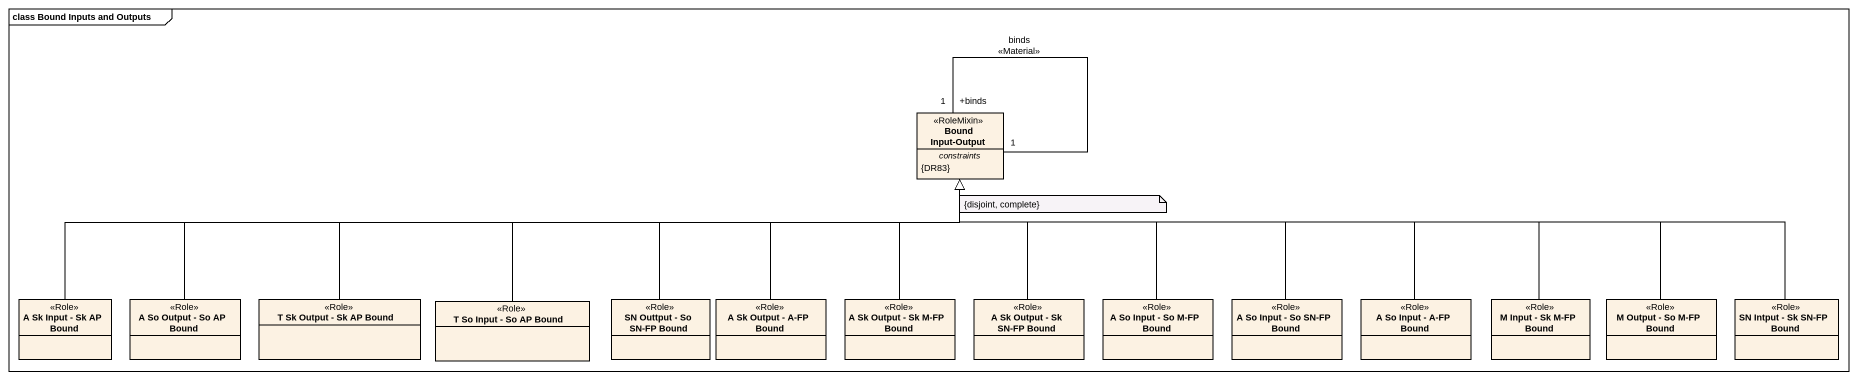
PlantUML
@startuml
mainframe class Bound Inputs and Outputs
hide circle
hide empty members
class "Bound Input-Output" as Bound_Input_Output <<RoleMixin>> {
  -- constraints --
  {DR83}
}
class "A Sk Input - Sk AP Bound" as A_Sk_Input_Sk_AP_Bound <<Role>>
class "A So Output - So AP Bound" as A_So_Output_So_AP_Bound <<Role>>
class "T Sk Output - Sk AP Bound" as T_Sk_Output_Sk_AP_Bound <<Role>>
class "T So Input - So AP Bound" as T_So_Input_So_AP_Bound <<Role>>
class "SN Outtput - So SN-FP Bound" as SN_Outtput_So_SN_FP_Bound <<Role>>
class "A Sk Output - A-FP Bound" as A_Sk_Output_A_FP_Bound <<Role>>
class "A Sk Output - Sk M-FP Bound" as A_Sk_Output_Sk_M_FP_Bound <<Role>>
class "A Sk Output - Sk SN-FP Bound" as A_Sk_Output_Sk_SN_FP_Bound <<Role>>
class "A So Input - So M-FP Bound" as A_So_Input_So_M_FP_Bound <<Role>>
class "A So Input - So SN-FP Bound" as A_So_Input_So_SN_FP_Bound <<Role>>
class "A So Input - A-FP Bound" as A_So_Input_A_FP_Bound <<Role>>
class "M Input - Sk M-FP Bound" as M_Input_Sk_M_FP_Bound <<Role>>
class "M Output - So M-FP Bound" as M_Output_So_M_FP_Bound <<Role>>
class "SN Intput - Sk SN-FP Bound" as SN_Intput_Sk_SN_FP_Bound <<Role>>
Bound_Input_Output "1" -- "+binds\n1" Bound_Input_Output : binds\n<<Material>>
A_Sk_Input_Sk_AP_Bound -right-|> Bound_Input_Output
A_So_Output_So_AP_Bound -right-|> Bound_Input_Output
T_Sk_Output_Sk_AP_Bound -right-|> Bound_Input_Output
T_So_Input_So_AP_Bound -right-|> Bound_Input_Output
SN_Outtput_So_SN_FP_Bound -up-|> Bound_Input_Output
A_Sk_Output_A_FP_Bound -up-|> Bound_Input_Output
A_Sk_Output_Sk_M_FP_Bound -up-|> Bound_Input_Output
A_Sk_Output_Sk_SN_FP_Bound -up-|> Bound_Input_Output
A_So_Input_So_M_FP_Bound -up-|> Bound_Input_Output
A_So_Input_So_SN_FP_Bound -left-|> Bound_Input_Output
A_So_Input_A_FP_Bound -left-|> Bound_Input_Output
M_Input_Sk_M_FP_Bound -left-|> Bound_Input_Output
M_Output_So_M_FP_Bound -left-|> Bound_Input_Output
SN_Intput_Sk_SN_FP_Bound -left-|> Bound_Input_Output
note as N1
  {disjoint, complete}
end note
@enduml
